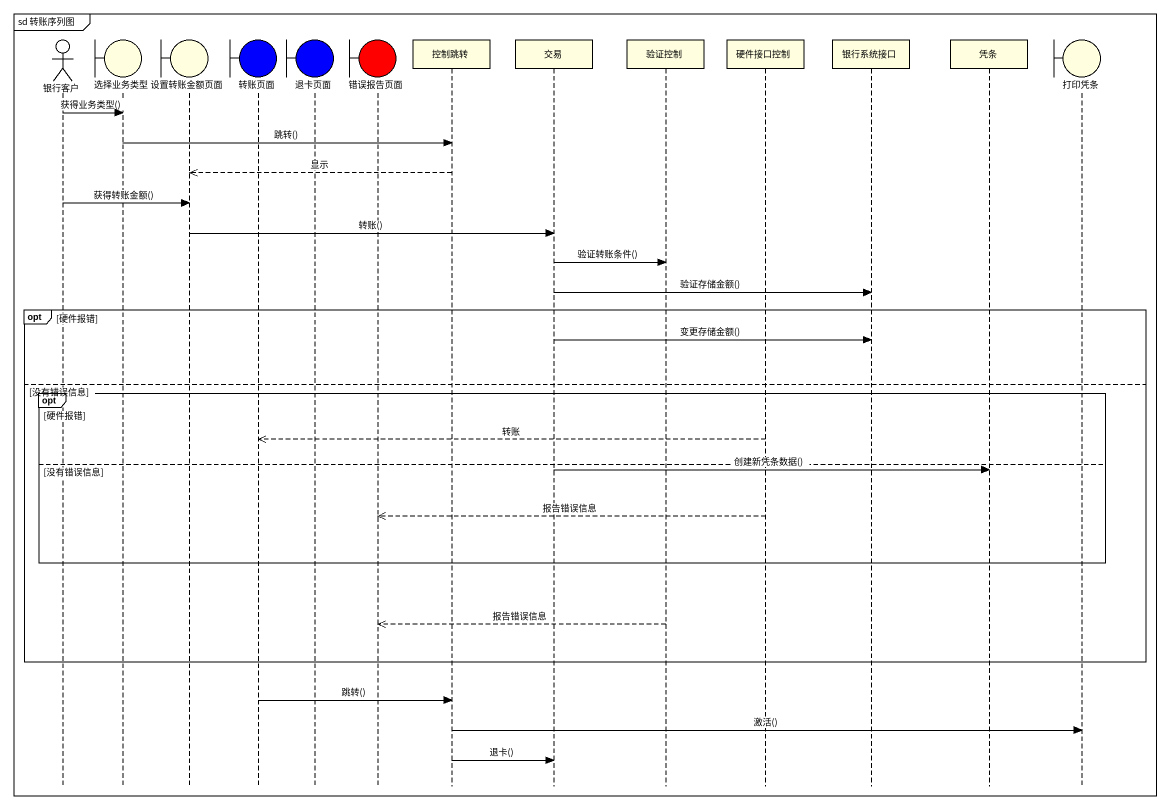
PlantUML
@startuml
mainframe sd 转账序列图
hide footbox
actor 银行客户
boundary 选择业务类型 #FFFFE0
boundary 设置转账金额页面 #FFFFE0
boundary 转账页面 #0000FF
boundary 退卡页面 #0000FF
boundary 错误报告页面 #FF0000
participant 控制跳转 #FFFFE0
participant 交易 #FFFFE0
participant 验证控制 #FFFFE0
participant 硬件接口控制 #FFFFE0
participant 银行系统接口 #FFFFE0
participant 凭条 #FFFFE0
boundary 打印凭条 #FFFFE0

银行客户 -> 选择业务类型 : 获得业务类型()
选择业务类型 -> 控制跳转 : 跳转()
控制跳转 -->> 设置转账金额页面 : 显示
银行客户 -> 设置转账金额页面 : 获得转账金额()
设置转账金额页面 -> 交易 : 转账()
交易 -> 验证控制 : 验证转账条件()
交易 -> 银行系统接口 : 验证存储金额()
opt 硬件报错
  交易 -> 银行系统接口 : 变更存储金额()
else 没有错误信息
  opt 硬件报错
    硬件接口控制 -->> 转账页面 : 转账
  else 没有错误信息
    交易 -> 凭条 : 创建新凭条数据()
    硬件接口控制 -->> 错误报告页面 : 报告错误信息
  end
  验证控制 -->> 错误报告页面 : 报告错误信息
end
转账页面 -> 控制跳转 : 跳转()
控制跳转 -> 打印凭条 : 激活()
控制跳转 -> 交易 : 退卡()
@enduml
